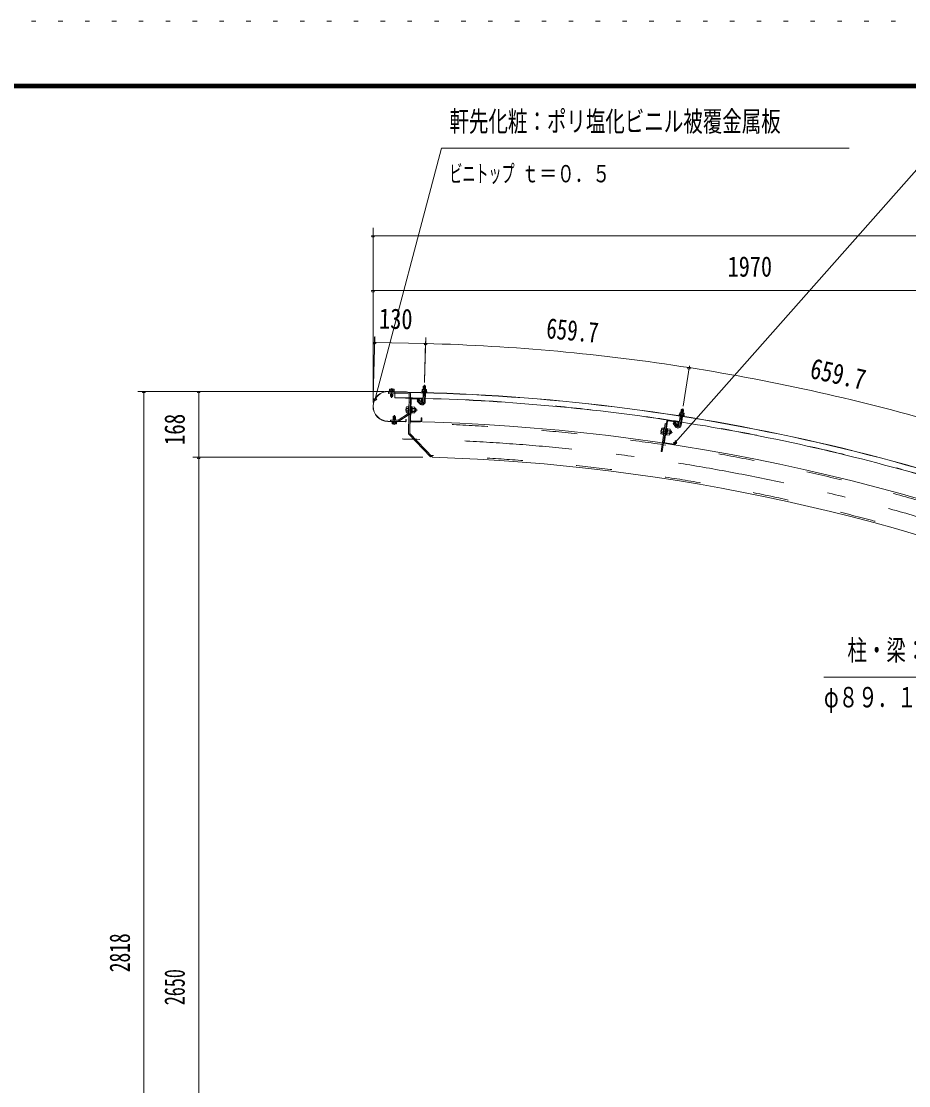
# Model space of a CAD drawing. Units: millimetres, scale not verified. Extents: x -31546 to 31551, y -14700 to 14700.
# Drawn here: x 10761 to 18689, y 5198 to 14700 of the extents above; entities that cross this region are included whole.
import ezdxf
from ezdxf.enums import TextEntityAlignment as Align

# ---------------------------------------------------------------- set-up
doc = ezdxf.new("R2010")
doc.units = ezdxf.units.MM
doc.header["$LTSCALE"] = 80
for name, pattern in [('USER2', [10, 4, -6]), ('USER3', [24, 12, -5, 2, -5]), ('USER4', [3, 0.5, -2.5])]:
    doc.linetypes.add(name, pattern=pattern)
for name, color, linetype, lineweight in [('0-6_2-02BOLD', 7, 'Continuous', 18), ('0-7_2-12HIDDEN', 3, 'USER2', 18), ('0-8_2-22CENTER', 3, 'USER3', 18), ('0-9_2-42THIN', 4, 'Continuous', 18), ('0-A_2-52DIM', 3, 'Continuous', 18), ('0-C_F-F1PAPER', 5, 'Continuous', 18), ('0-D_F-E_J_ADD', 5, 'USER4', 18)]:
    doc.layers.add(name, color=color, linetype=linetype, lineweight=lineweight)
doc.styles.add('ＭＳ ゴシック', font='')
doc.styles.get('ＭＳ ゴシック').set_extended_font_data('MS Gothic')

msp = doc.modelspace()

# ---------------------------------------------------------------- linework, layer by layer
at = {"layer": '0-6_2-02BOLD'}
for p, q in [((14050.84, 11413.76), (14050.6, 11401.54)), ((14053.94, 11415.47), (14050.84, 11413.76)), ((14088.23, 11414.78), (14053.94, 11415.47)), ((14060.94, 11413.56), (14060.7, 11401.33)), ((14081.15, 11413.16), (14080.9, 11400.93)), ((14341.56, 11412.57), (14341.13, 11396.84)), ((14344.66, 11414.25), (14341.56, 11412.57)), ((14351.66, 11412.3), (14351.24, 11396.57)), ((14351.31, 11414.07), (14352.07, 11442.59)), ((14355.67, 11445.99), (14352.07, 11442.59)), ((14373.07, 11442.02), (14352.07, 11442.59)), ((14369.66, 11445.61), (14355.67, 11445.99)), ((14373.07, 11442.02), (14369.66, 11445.61)), ((14371.86, 11411.76), (14371.44, 11396.03)), ((14372.3, 11413.51), (14373.07, 11442.02)), ((14040.21, 11394.39), (14203.63, 11391.12)), ((14203.66, 11392.87), (14040.25, 11396.14)), ((14220.09, 11373.99), (14042.33, 11377.54)), ((14059.33, 11352.35), (14059.82, 11377.2)), ((14062.76, 11348.78), (14059.33, 11352.35)), ((14080.31, 11351.93), (14059.33, 11352.35)), ((14060.04, 11388.39), (14060.16, 11393.99)), ((14062.76, 11348.78), (14076.75, 11348.5)), ((14080.31, 11351.93), (14076.75, 11348.5)), ((14080.32, 11351.93), (14080.81, 11376.77)), ((14081.04, 11387.97), (14081.15, 11393.57)), ((14092.67, 11400.69), (14092.56, 11395.09)), ((14098.6, 11390.58), (14097.95, 11338.08)), ((14203.66, 11392.87), (14203.63, 11391.12)), ((14226.95, 11366.85), (14219.93, 11016.48)), ((14238.15, 11366.62), (14231.23, 11020.89)), ((14242.9, 11324.52), (14239.15, 11136.96)), ((14248.62, 11330.01), (14331.2, 11328.36)), ((14248.72, 11335.61), (14331.31, 11333.95)), ((14312.19, 11324.2), (14296.94, 11309.75)), ((14321.02, 11284.35), (14296.94, 11309.75)), ((14336.26, 11298.79), (14312.19, 11324.2)), ((14336.69, 11322.65), (14336.21, 11298.85)), ((14339.47, 11396.89), (14339.33, 11391.64)), ((14339.33, 11391.64), (14383.06, 11390.46)), ((14339.47, 11396.89), (14383.2, 11395.71)), ((14341, 11391.6), (14340.85, 11386)), ((14340.85, 11386), (14381.24, 11384.91)), ((14342.28, 11322.53), (14341.81, 11298.74)), ((14348.34, 11303.43), (14350.5, 11383.98)), ((14349.81, 11358.19), (14370.8, 11357.62)), ((14369.33, 11302.87), (14371.5, 11383.42)), ((14381.4, 11390.51), (14381.24, 11384.91)), ((14383.2, 11395.71), (14383.06, 11390.46)), ((14199.83, 11253.62), (14198.95, 11209.53)), ((14201.56, 11218.39), (14218.37, 11218.06)), ((14202.09, 11244.66), (14218.9, 11244.32)), ((14219.23, 11260.94), (14224.82, 11260.82)), ((14236.83, 11300.84), (14225.63, 11301.07)), ((14247.22, 11260.38), (14241.62, 11260.48)), ((14253.62, 11230.49), (14246.49, 11223.63)), ((14246.63, 11230.63), (14253.76, 11237.49)), ((14247.18, 11257.92), (14254.17, 11257.78)), ((14254.17, 11257.78), (14253.08, 11203.19)), ((14273.67, 11216.95), (14253.36, 11217.36)), ((14274.19, 11243.21), (14253.89, 11243.62)), ((14276.82, 11252.08), (14275.93, 11207.99)), ((14283.65, 11243.89), (14276.65, 11244.03)), ((14288.44, 11221.04), (14283.09, 11215.9)), ((14283.65, 11243.89), (14288.79, 11238.54)), ((14288.44, 11221.04), (14288.79, 11238.54)), ((14336.21, 11298.85), (14341.81, 11298.74)), ((16652.7, 11204.81), (16657.12, 11232.99)), ((16661.11, 11235.9), (16657.12, 11232.99)), ((16677.86, 11229.73), (16657.12, 11232.99)), ((16674.95, 11233.73), (16661.11, 11235.9)), ((16673.44, 11201.56), (16677.86, 11229.73)), ((16677.86, 11229.73), (16674.95, 11233.73)), ((14034.88, 11128.1), (14193.05, 11124.93)), ((14034.92, 11129.84), (14193.09, 11126.68)), ((14071.34, 11121.76), (14071.45, 11127.36)), ((14082.86, 11109.3), (14083.11, 11121.53)), ((14083.69, 11170.52), (14083.08, 11140.08)), ((14083.7, 11170.52), (14087.26, 11173.95)), ((14083.7, 11170.52), (14104.68, 11170.1)), ((14101.25, 11173.67), (14087.26, 11173.95)), ((14101.25, 11173.67), (14104.68, 11170.1)), ((14103.07, 11108.89), (14103.31, 11121.12)), ((14104.68, 11170.1), (14104.08, 11139.66)), ((14113.17, 11108.69), (14113.41, 11120.92)), ((14126.97, 11140.38), (14220.49, 11200.06)), ((14132.99, 11130.94), (14226.52, 11190.62)), ((14196.97, 11145.86), (14196.65, 11130.11)), ((14198.95, 11209.53), (14201.3, 11205.26)), ((14201.3, 11205.26), (14218.11, 11204.93)), ((14244.52, 11125.65), (14327.11, 11123.99)), ((14244.64, 11131.25), (14327.22, 11129.59)), ((14246.08, 11203.33), (14253.08, 11203.19)), ((14273.41, 11203.81), (14253.1, 11204.22)), ((14275.93, 11207.99), (14273.41, 11203.81)), ((14333.41, 11158.88), (14332.93, 11135.08)), ((14333.41, 11158.88), (14339.01, 11158.77)), ((14339.01, 11158.77), (14338.53, 11134.97)), ((16528.14, 11130.77), (16487.24, 10858.01)), ((16533.68, 11129.93), (16505.85, 10944.41)), ((16540.05, 11134.64), (16621.73, 11122.39)), ((16540.87, 11140.18), (16622.57, 11127.93)), ((16602.34, 11120.71), (16585.38, 11108.34)), ((16622.96, 11092.42), (16602.34, 11120.71)), ((16635.53, 11095.47), (16648.02, 11175.08)), ((16638.74, 11189.29), (16637.93, 11184.1)), ((16637.93, 11184.1), (16681.15, 11177.32)), ((16639.58, 11183.84), (16638.71, 11178.31)), ((16638.71, 11178.31), (16678.63, 11172.04)), ((16644.02, 11149.58), (16664.77, 11146.33)), ((16646.12, 11205.84), (16680.01, 11200.53)), ((16652.81, 11203.01), (16650.37, 11187.47)), ((16656.28, 11092.22), (16668.77, 11171.82)), ((16672.77, 11199.87), (16670.34, 11184.33)), ((16679.5, 11177.58), (16678.63, 11172.04)), ((16680.01, 11200.53), (16682.75, 11198.31)), ((16682.75, 11198.31), (16680.31, 11182.76)), ((14075.78, 11107.67), (14110.07, 11106.98)), ((14110.07, 11106.98), (14113.17, 11108.69)), ((16481.85, 11065.15), (16475.31, 11021.54)), ((16513.54, 11108.89), (16476.16, 10859.68)), ((16479.04, 11030), (16495.67, 11027.5)), ((16481.85, 11065.15), (16484.89, 11068.97)), ((16482.94, 11055.98), (16499.56, 11053.48)), ((16484.89, 11068.97), (16501.51, 11066.47)), ((16502.02, 11069.92), (16493.2, 11011.07)), ((16502.02, 11069.92), (16507.56, 11069.08)), ((16524.61, 11107.22), (16513.54, 11108.89)), ((16529.72, 11065.76), (16520.9, 11006.92)), ((16529.72, 11065.76), (16524.18, 11066.59)), ((16532.23, 11035.3), (16524.27, 11029.42)), ((16525.3, 11036.34), (16533.27, 11042.23)), ((16554.26, 11045.28), (16534.18, 11048.3)), ((16558, 11053.73), (16551.46, 11010.12)), ((16563.72, 11044.73), (16556.8, 11045.77)), ((16563.72, 11044.73), (16559.58, 11017.04)), ((16563.72, 11044.73), (16568.14, 11038.77)), ((16565.54, 11021.46), (16568.14, 11038.77)), ((16605.99, 11080.05), (16585.38, 11108.34)), ((16626.44, 11116.02), (16622.91, 11092.48)), ((16622.91, 11092.48), (16628.45, 11091.65)), ((16631.98, 11115.19), (16628.45, 11091.65)), ((14417.14, 10811.22), (14219.93, 11016.48)), ((14435.12, 10808.68), (14231.23, 11020.89)), ((16493.2, 11011.07), (16498.74, 11010.24)), ((16509.73, 10932.5), (16591.42, 10920.25)), ((16510.57, 10938.04), (16592.25, 10925.79)), ((16520.9, 11006.92), (16515.35, 11007.75)), ((16521.26, 11009.34), (16528.18, 11008.3)), ((16548.42, 11006.31), (16528.33, 11009.32)), ((16550.37, 11019.3), (16530.28, 11022.31)), ((16551.46, 11010.12), (16548.42, 11006.31)), ((16602.15, 10954.03), (16598.62, 10930.5)), ((16476.16, 10859.68), (16487.24, 10858.01)), ((14425.22, 10818.98), (14417.14, 10811.22))]:
    msp.add_line(p, q, dxfattribs=at)
for points in [[(14088.23, 11414.78), (14091.25, 11412.96), (14091, 11400.73)], [(14344.66, 11414.25), (14378.95, 11413.33), (14381.96, 11411.49), (14381.54, 11395.75)], [(14220.31, 11385.19), (14042.55, 11388.74), (14042.33, 11377.54)], [(14092.67, 11400.69), (14048.93, 11401.57), (14048.82, 11395.97)], [(14199.83, 11253.62), (14202.35, 11257.79), (14219.16, 11257.45)], [(14219.23, 11260.94), (14218.03, 11201.44), (14223.64, 11201.34)], [(14247.22, 11260.38), (14246.03, 11200.88), (14240.43, 11201)], [(14276.82, 11252.08), (14274.46, 11256.34), (14254.15, 11256.75)], [(14283.65, 11243.89), (14283.09, 11215.9), (14276.09, 11216.04)], [(14123.07, 11139.28), (14058.59, 11140.57), (14058.37, 11129.37)], [(14071.34, 11121.76), (14115.08, 11120.89), (14115.19, 11126.49)], [(14075.78, 11107.67), (14072.76, 11109.5), (14073, 11121.73)], [(14196.97, 11145.86), (14198.72, 11145.82), (14198.41, 11130.08)], [(16638.74, 11189.29), (16681.96, 11182.5), (16681.15, 11177.32)], [(16646.12, 11205.84), (16642.83, 11204.57), (16640.39, 11189.03)], [(16529.35, 11063.34), (16536.28, 11062.3), (16528.18, 11008.3)], [(16558, 11053.73), (16556.21, 11058.27), (16536.13, 11061.28)], [(16475.31, 11021.54), (16477.1, 11017.01), (16493.72, 11014.52)], [(16565.54, 11021.46), (16559.58, 11017.04), (16552.65, 11018.08)], [(16602.15, 10954.03), (16607.69, 10953.21), (16604.15, 10929.66)]]:
    msp.add_lwpolyline(points, dxfattribs=at)
for centre, radius, start, end in [((14055.77, 11407.32), 8.11, 50.30775, 88.854), ((14070.49, 11385.35), 29.79, 69.02267, 108.68311), ((14086.07, 11406.71), 8.11, 88.854, 127.38544), ((14346.44, 11406.09), 8.11, 49.93085, 88.46228), ((14361.01, 11384.02), 29.79, 68.63316, 108.29361), ((14376.74, 11405.28), 8.11, 88.46228, 127.00851), ((14037.56, 11262.12), 134.05, 88.854, 268.854), ((14037.56, 11262.12), 132.3, 88.854, 268.854), ((13880.21, -6526.52), 17865.92, 88.49597, 89.30167), ((13880.21, -6526.52), 17916.67, 65.66528, 89.30167), ((13880.21, -6526.52), 17918.42, 65.66528, 89.30167), ((14219.94, 11366.99), 7, 358.854, 88.854), ((14219.94, 11366.99), 18.2, 358.854, 88.854), ((14248.5, 11324.41), 11.2, 88.854, 178.854), ((14248.5, 11324.41), 5.6, 88.854, 178.854), ((14331.09, 11322.76), 5.6, 358.854, 88.854), ((14331.09, 11322.76), 11.2, 358.854, 88.854), ((13880.21, -6526.52), 17865.92, 81.1133, 88.42862), ((14209.06, 11211.67), 10.07, 138.12717, 178.854), ((14235.99, 11230.84), 36.61, 157.82858, 199.87939), ((14209.84, 11251.07), 10.07, 178.854, 219.58083), ((14239.77, 11230.77), 36.61, 337.82858, 19.87941), ((14265.91, 11210.54), 10.07, 358.854, 39.58083), ((14266.7, 11249.93), 10.07, 318.12717, 358.854), ((14341.34, 11303.61), 28, 223.46228, 358.48836), ((14341.34, 11303.61), 7, 223.46228, 358.51442), ((14123.2, 11146.28), 18.2, 268.854, 302.54407), ((14123.2, 11146.28), 7, 268.854, 302.54407), ((14193.16, 11130.18), 5.25, 268.854, 358.854), ((14193.16, 11130.18), 3.5, 268.854, 358.854), ((14216.73, 11205.96), 7, 302.54407, 358.854), ((14216.73, 11205.96), 18.2, 302.54407, 358.854), ((13880.21, -6526.52), 17655.92, 65.80466, 88.854), ((14244.75, 11136.85), 11.2, 178.854, 268.854), ((14244.75, 11136.85), 5.6, 178.854, 268.854), ((14327.33, 11135.19), 11.2, 268.854, 358.854), ((14327.33, 11135.19), 5.6, 268.854, 358.854), ((16539.22, 11129.1), 11.2, 81.47133, 171.47133), ((16539.22, 11129.1), 5.6, 81.47133, 171.47133), ((16620.9, 11116.86), 5.6, 351.47133, 81.47133), ((16620.9, 11116.86), 11.2, 351.47133, 81.47133), ((16646.84, 11197.52), 8.11, 42.54817, 81.07961), ((16658.45, 11173.76), 29.79, 61.25049, 100.91093), ((13880.21, -6526.52), 17865.92, 73.73062, 81.04594), ((16676.78, 11192.83), 8.11, 81.07961, 119.62584), ((14077.94, 11115.74), 8.11, 268.854, 307.38544), ((14093.52, 11137.11), 29.79, 249.02267, 288.68311), ((14108.24, 11115.13), 8.11, 230.30775, 268.854), ((16485.61, 11022.37), 10.07, 130.74449, 171.47133), ((16514.79, 11037.92), 36.61, 150.44592, 192.49673), ((16491.46, 11061.34), 10.07, 171.47133, 212.19815), ((16518.52, 11037.36), 36.61, 330.44592, 12.49673), ((16547.69, 11052.91), 10.07, 310.74449, 351.47133), ((16628.61, 11096.54), 28, 216.07961, 351.10568), ((16628.61, 11096.54), 7, 216.07961, 351.13176), ((16511.39, 10943.58), 11.2, 171.47133, 261.47133), ((16511.39, 10943.58), 5.6, 171.47133, 261.47133), ((16541.85, 11013.94), 10.07, 351.47133, 32.19815), ((16593.08, 10931.33), 11.2, 261.47133, 351.47133), ((16593.08, 10931.33), 5.6, 261.47133, 351.47133), ((13880.21, -6526.52), 17344.08, 67.05199, 88.16655)]:
    msp.add_arc(centre, radius, start, end, dxfattribs=at)
at = {"layer": '0-7_2-12HIDDEN'}
for radius, start, end in [(17867.67, 88.49596, 89.30167), (17867.67, 81.1133, 88.42862), (17867.67, 73.73062, 81.04594), (17641.22, 65.80389, 88.854), (17358.77, 67.01984, 88.21622)]:
    msp.add_arc((13880.21, -6526.52), radius, start, end, dxfattribs=at)
at = {"layer": '0-8_2-22CENTER'}
for p, q in [((14071.29, 11425.63), (14069.54, 11338.14)), ((14362.93, 11455.43), (14358.84, 11303.14)), ((14297.34, 11324.6), (14328.64, 11291.57)), ((14188.89, 11231.78), (14299.12, 11229.58)), ((16669.53, 11244.33), (16645.9, 11093.83)), ((14092.72, 11096.83), (14094.47, 11184.31)), ((16587.67, 11123.02), (16614.47, 11086.24)), ((16577.23, 11028.56), (16468.19, 11044.91))]:
    msp.add_line(p, q, dxfattribs=at)
for centre, radius, start, end in [((14341.34, 11303.61), 17.5, 223.4623, 358.4623), ((16628.61, 11096.54), 17.5, 216.07962, 351.07962), ((13880.21, -6526.52), 17500, 65.24121, 90)]:
    msp.add_arc(centre, radius, start, end, dxfattribs=at)
at = {"layer": '0-9_2-42THIN'}
for p, q in [((14354.11, 11413.99), (14354.95, 11445.31)), ((14369.5, 11413.59), (14370.34, 11444.89)), ((14062.62, 11377.14), (14062.07, 11349.5)), ((14062.96, 11393.93), (14062.84, 11388.34)), ((14078.02, 11376.83), (14077.46, 11349.19)), ((14078.35, 11393.63), (14078.24, 11388.03)), ((14368, 11357.7), (14368.7, 11383.49)), ((14370.67, 11352.77), (14368, 11357.7)), ((14276.16, 11219.54), (14286.66, 11219.33)), ((14276.58, 11240.53), (14287.08, 11240.32)), ((16655.46, 11204.38), (16660.32, 11235.32)), ((16670.67, 11201.99), (16675.53, 11232.94)), ((14085.88, 11140.03), (14086.55, 11173.27)), ((14101.28, 11139.72), (14101.94, 11172.96)), ((16662.01, 11146.76), (16666.01, 11172.25)), ((16664.02, 11141.53), (16662.01, 11146.76)), ((16556.29, 11042.31), (16566.67, 11040.76)), ((16553.17, 11021.55), (16563.55, 11019.99))]:
    msp.add_line(p, q, dxfattribs=at)
for points in [[(14349.68, 11353.34), (14352.61, 11358.11), (14353.3, 11383.91)], [(16643.27, 11144.79), (16646.79, 11149.15), (16650.79, 11174.64)]]:
    msp.add_lwpolyline(points, dxfattribs=at)
at = {"layer": '0-A_2-52DIM'}
for p, q in [((14516.01, 13565.9), (13921.9, 11329.15)), ((18156.01, 13565.9), (14516.01, 13565.9)), ((18926.01, 13565.9), (16602.3, 10940.15)), ((13903.51, 11297.12), (13903.51, 12855.45)), ((13917.51, 12785.45), (13889.51, 12785.45)), ((28848.52, 12785.45), (13903.51, 12785.45)), ((13917.51, 12295.45), (13889.51, 12295.45)), ((13903.51, 12295.45), (28848.52, 12295.45)), ((13905.18, 11346.56), (13918.32, 11885.14)), ((13917.28, 11832.65), (13915.83, 11878.94)), ((13931.28, 11832.65), (13903.28, 11832.65)), ((14372.8, 11823.53), (13917.28, 11832.65)), ((14386.8, 11823.53), (14358.8, 11823.53)), ((14373.25, 11840.02), (14363.47, 11475.94)), ((14363.96, 11499.87), (14373.85, 11876.02)), ((16672.71, 11264.6), (16729.18, 11624.41)), ((16740.63, 11608.12), (16712.63, 11608.12)), ((14002.56, 11395.9), (11803.52, 11395.9)), ((11870.02, 11395.9), (11842.02, 11395.9)), ((11856.02, 11395.9), (11856.02, -1127.1)), ((12360.02, 11395.9), (12332.02, 11395.9)), ((12346.02, -1127.1), (12346.02, 11395.9)), ((13935.9, 11329.15), (13907.9, 11329.15)), ((16616.3, 10940.15), (16588.3, 10940.15)), ((14349.24, 10807.9), (12293.52, 10807.9)), ((12360.02, 10807.9), (12332.02, 10807.9)), ((17931.12, 8845.48), (19891.11, 8845.48))]:
    msp.add_line(p, q, dxfattribs=at)
for centre, radius, start, end in [((13903.51, 12785.45), 14, 180, 0), ((13903.51, 12295.45), 14, 180, 0), ((13917.28, 11832.65), 14, 180, 0), ((14372.8, 11823.53), 14, 180, 0), ((13880.18, -6526.63), 18356.77, 81.07959, 88.46222), ((16726.63, 11608.12), 14, 180, 0), ((13880.18, -6526.64), 18356.79, 73.69698, 81.07959), ((11856.02, 11395.9), 14, 180, 0), ((12346.02, 11395.9), 14, 180, 0), ((13921.9, 11329.15), 14, 180, 0), ((16602.3, 10940.15), 14, 180, 0), ((12346.02, 10807.9), 14, 180, 0)]:
    msp.add_arc(centre, radius, start, end, dxfattribs=at)
at = {"layer": '0-C_F-F1PAPER'}
for p, q in [((-9328.87, 14140), (30851.13, 14140)), ((-9325.37, 14136.5), (30847.63, 14136.5)), ((-9321.87, 14133), (30844.13, 14133)), ((-9318.37, 14129.5), (30840.63, 14129.5)), ((-9314.87, 14126), (30837.13, 14126)), ((-9311.37, 14122.5), (30833.63, 14122.5)), ((-9307.87, 14119), (30830.13, 14119)), ((-9304.37, 14115.5), (30826.63, 14115.5)), ((-9300.87, 14112), (30823.13, 14112)), ((-9297.37, 14108.5), (30819.63, 14108.5)), ((-9293.87, 14105), (30816.13, 14105))]:
    msp.add_line(p, q, dxfattribs=at)
at = {"layer": '0-D_F-E_J_ADD'}
msp.add_lwpolyline([(-10028.87, -14700), (-10028.87, 14700), (31551.13, 14700)], dxfattribs=at)

# ---------------------------------------------------------------- texts
at = {"layer": '0-A_2-52DIM', "color": 7, "style": 'ＭＳ ゴシック'}
for s, height, width, p in [('軒先化粧：ポリ塩化ビニル被覆金属板', 182.3, 0.7, (14586.02, 13660.77)), ('ビニトップ ', 155, 0.55, (14586.02, 13215.91)), ('ｔ＝０．５', 155, 0.75, (15229, 13215.91)), ('1970', 182.3, 0.8, (17070.75, 12365.45)), ('柱・梁：丸パイプ', 182.3, 0.7, (18141.12, 8940.36)), ('φ８９．１×４．２', 182.3, 0.7, (17931.12, 8520.35))]:
    msp.add_text(s, height=height, dxfattribs=dict(at, width=width)).set_placement(p, align=Align.BOTTOM_LEFT)
for s, rotation, width, p in [('130', 358.854, 0.8, (13955.5, 11901.9)), ('659.7', 354.771, 0.75, (15440.53, 11816.78)), ('659.7', 347.388, 0.8, (17784.63, 11464.22)), ('168', 90, 0.75, (12276.02, 10916.42)), ('2818', 90, 0.7, (11786.02, 6210.62)), ('2650', 90, 0.65, (12276.02, 5916.08))]:
    msp.add_text(s, height=182.3, rotation=rotation, dxfattribs=dict(at, width=width)).set_placement(p, align=Align.BOTTOM_LEFT)

doc.saveas('drawing.dxf')
